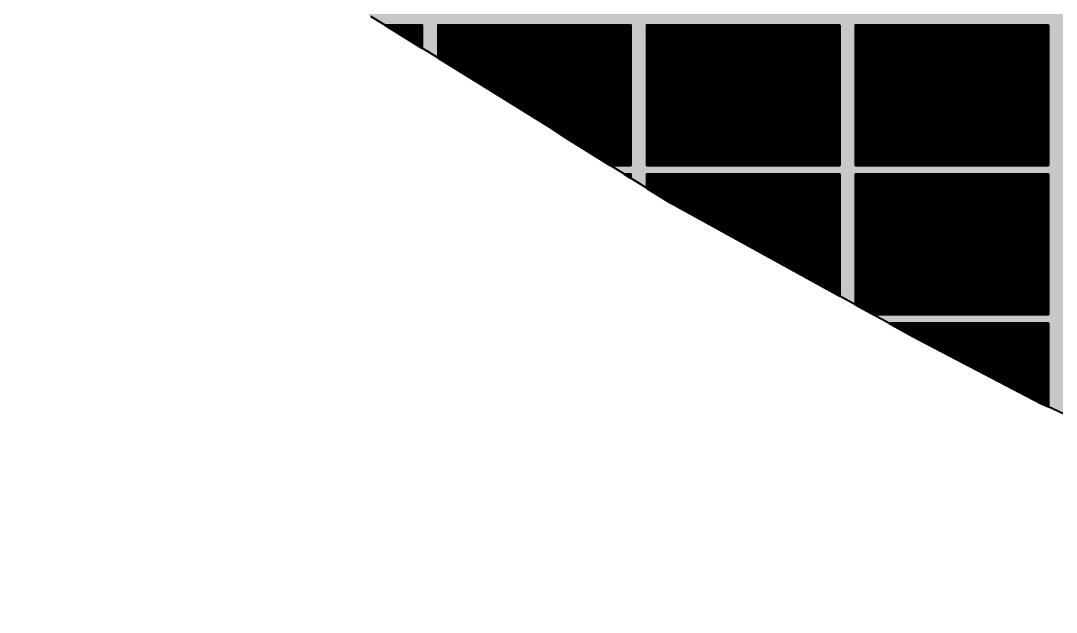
# Model space of a CAD drawing. Header units: metres. Extents: x 729569 to 733474, y 1423763 to 1426173.
# Drawn here: x 729569 to 730750, y 1423763 to 1424438 of the extents above; entities that cross this region are included whole.
import ezdxf

# ---------------------------------------------------------------- set-up
doc = ezdxf.new("R2010")
doc.units = ezdxf.units.M
for name, color, linetype in [('BOUNDARY', 7, 'Continuous'), ('GREEN_AREA', 7, 'Continuous'), ('PARCEL_BORDER', 7, 'Continuous'), ('PARCEL_L', 7, 'Continuous'), ('PARCEL_M', 7, 'Continuous'), ('PARCEL_S', 7, 'Continuous'), ('ROADS_MAIN', 7, 'Continuous')]:
    doc.layers.add(name, color=color, linetype=linetype)

msp = doc.modelspace()

# ---------------------------------------------------------------- hatches: boundary and pattern name
at = {"layer": 'BOUNDARY', "true_color": 0xdcdcdc}
h = msp.add_hatch(dxfattribs=at)
h.set_pattern_fill('SOLID')
h.paths.add_polyline_path([(731133.2, 1425350.3), (731133.1, 1425350), (731105.5, 1425193.3), (731092.7, 1425120.9), (731092.6, 1425120.2), (731084.3, 1424870), (731084.3, 1424869.9), (731083.7, 1424790), (731083.7, 1424789.5), (731083.7, 1424789), (731083.9, 1424788.6), (731084, 1424788.1), (731084.2, 1424787.7), (731084.5, 1424787.2), (731084.7, 1424786.9), (731085.1, 1424786.5), (731147.2, 1424721.9), (731147.2, 1424721.9), (731256.2, 1424608.8), (731244.5, 1424320.1), (731216.3, 1423762.8), (731085.6, 1423834.2), (731085.5, 1423834.3), (731029.4, 1423862.7), (731029.2, 1423862.8), (730813.2, 1423963.6), (730747.1, 1423994.5), (730747.1, 1423994.5), (730733.5, 1424000.7), (730660.2, 1424039.2), (730587.5, 1424077.2), (730538.9, 1424104), (730310.2, 1424230), (730192.7, 1424303.6), (730172.5, 1424316.7), (730172.4, 1424316.7), (729875.1, 1424500.8), (729806.4, 1424543.5), (729687.5, 1424617.4), (729569.3, 1424690.8), (729612.4, 1424741.3), (729675.5, 1424785.2), (729675.6, 1424785.3), (729762.9, 1424849.1), (729817, 1424888.6), (729996.7, 1425019.9), (730119.8, 1425084.4), (730120.1, 1425084.6), (730266.6, 1425172.2), (730267.1, 1425172.5), (730267.5, 1425172.8), (730267.8, 1425173.2), (730268.1, 1425173.6), (730268.4, 1425174), (730268.6, 1425174.4), (730359.4, 1425372.6), (730359.5, 1425373), (730359.7, 1425373.5), (730359.8, 1425373.9), (730395.3, 1425601.1), (730395.4, 1425601.5), (730395.4, 1425601.9), (730395.3, 1425602.4), (730390.3, 1425652.8), (730458.2, 1425806), (730647.8, 1425710.7), (730656.8, 1425706.2), (730670.3, 1425699.4), (730680.5, 1425694.3), (730681, 1425694.1), (730681.4, 1425693.9), (730681.9, 1425693.8), (730682.4, 1425693.8), (730682.9, 1425693.8), (730683.4, 1425693.8), (730683.9, 1425693.9), (730684.4, 1425694), (730684.9, 1425694.2), (730685.3, 1425694.5), (730685.8, 1425694.8), (730686.1, 1425695.1), (730686.5, 1425695.5), (730686.8, 1425695.8), (730687.1, 1425696.3), (730728.2, 1425768), (730728.2, 1425768), (730769.1, 1425840.1), (730805.6, 1425904.5), (731214, 1425663.2), (731130.6, 1425526.6), (731130.4, 1425526.1), (731130.2, 1425525.7), (731130, 1425525.2), (731129.9, 1425524.7), (731129.9, 1425524.2), (731129.9, 1425523.7), (731129.9, 1425523.2), (731130, 1425522.8), (731130.2, 1425522.3), (731130.4, 1425521.8), (731130.6, 1425521.4), (731130.9, 1425521), (731131.2, 1425520.6), (731131.5, 1425520.3), (731131.9, 1425519.9), (731132.3, 1425519.7), (731180.6, 1425490.7), (731133.3, 1425350.7), (731133.2, 1425350.3)])
at = {"layer": 'GREEN_AREA', "true_color": 0x96c896}
h = msp.add_hatch(dxfattribs=at)
h.set_pattern_fill('SOLID')
h.paths.add_polyline_path([(730027.3, 1424406.6), (729984.9, 1424432.8), (730027.3, 1424432.8), (730027.3, 1424406.6)])
h = msp.add_hatch(dxfattribs=at)
h.set_pattern_fill('SOLID')
h.paths.add_polyline_path([(730172.5, 1424316.7), (730172.4, 1424316.7), (730045.3, 1424395.4), (730045.3, 1424432.8), (730265.3, 1424432.8), (730265.3, 1424272.8), (730241.8, 1424272.8), (730192.7, 1424303.6), (730172.5, 1424316.7)])
h.paths.add_polyline_path([(730201.9, 1424418.7), (730142.7, 1424418.7), (730142.7, 1424341.8), (730201.9, 1424341.8), (730201.9, 1424418.7)])
h.paths.add_polyline_path([(730246.8, 1424359), (730246.8, 1424404.6), (730220.2, 1424404.6), (730220.2, 1424359), (730220.2, 1424308.3), (730247.8, 1424308.3), (730247.8, 1424359), (730246.8, 1424359)])
h = msp.add_hatch(dxfattribs=at)
h.set_pattern_fill('SOLID')
h.paths.add_polyline_path([(730388.9, 1424272.8), (730348.2, 1424272.8), (730348.2, 1424386), (730283.3, 1424386), (730283.3, 1424388.1), (730311.2, 1424388.1), (730311.2, 1424431.3), (730283.3, 1424431.3), (730283.3, 1424432.8), (730503.3, 1424432.8), (730503.3, 1424272.8), (730459.8, 1424272.8), (730459.8, 1424374), (730388.9, 1424374), (730388.9, 1424272.8)])
h.paths.add_polyline_path([(730496.7, 1424358.4), (730475.4, 1424358.4), (730475.4, 1424301.5), (730496.7, 1424301.5), (730496.7, 1424358.4)])
h = msp.add_hatch(dxfattribs=at)
h.set_pattern_fill('SOLID')
h.paths.add_polyline_path([(730624.1, 1424432.7), (730601.6, 1424432.7), (730601.6, 1424372.7), (730601.6, 1424331.5), (730601.6, 1424272.8), (730575.9, 1424272.8), (730575.9, 1424392.2), (730521.3, 1424392.2), (730521.3, 1424432.8), (730741.3, 1424432.8), (730741.3, 1424272.8), (730703.8, 1424272.8), (730703.8, 1424384.6), (730641.5, 1424384.6), (730641.5, 1424272.8), (730626.2, 1424272.8), (730626.2, 1424331.5), (730628.6, 1424331.5), (730628.6, 1424372.7), (730624.1, 1424372.7), (730624.1, 1424432.7)])
h.paths.add_polyline_path([(730691.6, 1424386.9), (730721.8, 1424386.9), (730721.8, 1424425.8), (730691.6, 1424425.8), (730691.6, 1424386.9)])
h.paths.add_polyline_path([(730714.9, 1424358.5), (730714.9, 1424303.1), (730737.1, 1424303.1), (730737.1, 1424358.5), (730714.9, 1424358.5)])
h = msp.add_hatch(dxfattribs=at)
h.set_pattern_fill('SOLID')
h.paths.add_polyline_path([(730265.3, 1424258.1), (730257.8, 1424262.8), (730265.3, 1424262.8), (730265.3, 1424258.1)])
h = msp.add_hatch(dxfattribs=at)
h.set_pattern_fill('SOLID')
h.paths.add_polyline_path([(730310.2, 1424230), (730283.3, 1424246.8), (730283.3, 1424262.8), (730503.3, 1424262.8), (730503.3, 1424123.6), (730310.2, 1424230)])
h.paths.add_polyline_path([(730385.4, 1424196.2), (730408.1, 1424196.2), (730408.1, 1424246.3), (730385.4, 1424246.3), (730385.4, 1424196.2)])
h.paths.add_polyline_path([(730408.2, 1424253.2), (730408.2, 1424196), (730429.6, 1424196), (730429.6, 1424253.2), (730408.2, 1424253.2)])
h.paths.add_polyline_path([(730457.2, 1424241.9), (730432.3, 1424241.9), (730432.3, 1424186.9), (730457.2, 1424186.9), (730457.2, 1424241.9)])
h.paths.add_polyline_path([(730476.9, 1424153.7), (730500.1, 1424153.7), (730500.1, 1424203.7), (730496.7, 1424203.7), (730496.7, 1424256.6), (730476.9, 1424256.6), (730476.9, 1424203.7), (730476.9, 1424153.7)])
h = msp.add_hatch(dxfattribs=at)
h.set_pattern_fill('SOLID')
h.paths.add_polyline_path([(730566, 1424102.8), (730566, 1424150.4), (730544.2, 1424150.4), (730544.2, 1424102.8), (730541.1, 1424102.8), (730538.9, 1424104), (730521.3, 1424113.7), (730521.3, 1424167.4), (730560.2, 1424167.4), (730560.2, 1424253.4), (730521.3, 1424253.4), (730521.3, 1424262.8), (730741.3, 1424262.8), (730741.3, 1424102.8), (730731.7, 1424102.8), (730731.7, 1424147.4), (730730.1, 1424147.4), (730730.1, 1424193.3), (730735.5, 1424193.3), (730735.5, 1424229.8), (730710.4, 1424229.8), (730710.4, 1424193.3), (730710.4, 1424147.4), (730710.4, 1424102.8), (730709.5, 1424102.8), (730709.5, 1424225.3), (730653.5, 1424225.3), (730653.5, 1424102.8), (730643.5, 1424102.8), (730643.5, 1424231), (730587.4, 1424231), (730587.4, 1424102.8), (730566, 1424102.8)])
h = msp.add_hatch(dxfattribs=at)
h.set_pattern_fill('SOLID')
h.paths.add_polyline_path([(730741.3, 1423997.1), (730733.5, 1424000.7), (730660.2, 1424039.2), (730587.5, 1424077.2), (730559.2, 1424092.8), (730741.3, 1424092.8), (730741.3, 1423997.1)])
h.paths.add_polyline_path([(730717.8, 1424035.4), (730717.8, 1424078.5), (730691.1, 1424078.5), (730691.1, 1424035.4), (730717.8, 1424035.4)])
at = {"layer": 'PARCEL_L', "true_color": 0xffffc8}
h = msp.add_hatch(dxfattribs=at)
h.set_pattern_fill('SOLID')
h.paths.add_polyline_path([(730348.2, 1424272.8), (730348.2, 1424386), (730283.3, 1424386), (730283.3, 1424272.8), (730348.2, 1424272.8)])
h = msp.add_hatch(dxfattribs=at)
h.set_pattern_fill('SOLID')
h.paths.add_polyline_path([(730575.9, 1424272.8), (730575.9, 1424392.2), (730521.3, 1424392.2), (730521.3, 1424272.8), (730575.9, 1424272.8)])
h = msp.add_hatch(dxfattribs=at)
h.set_pattern_fill('SOLID')
h.paths.add_polyline_path([(730703.8, 1424272.8), (730703.8, 1424384.6), (730641.5, 1424384.6), (730641.5, 1424272.8), (730703.8, 1424272.8)])
h = msp.add_hatch(dxfattribs=at)
h.set_pattern_fill('SOLID')
h.paths.add_polyline_path([(730459.8, 1424272.8), (730459.8, 1424374), (730388.9, 1424374), (730388.9, 1424272.8), (730459.8, 1424272.8)])
h = msp.add_hatch(dxfattribs=at)
h.set_pattern_fill('SOLID')
h.paths.add_polyline_path([(730643.5, 1424102.8), (730643.5, 1424231), (730587.4, 1424231), (730587.4, 1424102.8), (730643.5, 1424102.8)])
h = msp.add_hatch(dxfattribs=at)
h.set_pattern_fill('SOLID')
h.paths.add_polyline_path([(730709.5, 1424102.8), (730709.5, 1424225.3), (730653.5, 1424225.3), (730653.5, 1424102.8), (730709.5, 1424102.8)])
at = {"layer": 'PARCEL_M', "true_color": 0xc8dcff}
h = msp.add_hatch(dxfattribs=at)
h.set_pattern_fill('SOLID')
h.paths.add_polyline_path([(730201.9, 1424341.8), (730201.9, 1424418.7), (730142.7, 1424418.7), (730142.7, 1424341.8), (730201.9, 1424341.8)])
h = msp.add_hatch(dxfattribs=at)
h.set_pattern_fill('SOLID')
h.paths.add_polyline_path([(730560.2, 1424167.4), (730560.2, 1424253.4), (730521.3, 1424253.4), (730521.3, 1424167.4), (730560.2, 1424167.4)])
at = {"layer": 'PARCEL_S', "true_color": 0xffc8c8}
h = msp.add_hatch(dxfattribs=at)
h.set_pattern_fill('SOLID')
h.paths.add_polyline_path([(730311.2, 1424388.1), (730311.2, 1424431.3), (730283.3, 1424431.3), (730283.3, 1424388.1), (730311.2, 1424388.1)])
h = msp.add_hatch(dxfattribs=at)
h.set_pattern_fill('SOLID')
h.paths.add_polyline_path([(730624.1, 1424372.7), (730624.1, 1424432.7), (730601.6, 1424432.7), (730601.6, 1424372.7), (730624.1, 1424372.7)])
h = msp.add_hatch(dxfattribs=at)
h.set_pattern_fill('SOLID')
h.paths.add_polyline_path([(730721.8, 1424386.9), (730721.8, 1424425.8), (730691.6, 1424425.8), (730691.6, 1424386.9), (730721.8, 1424386.9)])
h = msp.add_hatch(dxfattribs=at)
h.set_pattern_fill('SOLID')
h.paths.add_polyline_path([(730246.8, 1424359), (730246.8, 1424404.6), (730220.2, 1424404.6), (730220.2, 1424359), (730246.8, 1424359)])
h = msp.add_hatch(dxfattribs=at)
h.set_pattern_fill('SOLID')
h.paths.add_polyline_path([(730628.6, 1424331.5), (730628.6, 1424372.7), (730601.6, 1424372.7), (730601.6, 1424331.5), (730628.6, 1424331.5)])
h = msp.add_hatch(dxfattribs=at)
h.set_pattern_fill('SOLID')
h.paths.add_polyline_path([(730247.8, 1424308.3), (730247.8, 1424359), (730220.2, 1424359), (730220.2, 1424308.3), (730247.8, 1424308.3)])
h = msp.add_hatch(dxfattribs=at)
h.set_pattern_fill('SOLID')
h.paths.add_polyline_path([(730496.7, 1424301.5), (730496.7, 1424358.4), (730475.4, 1424358.4), (730475.4, 1424301.5), (730496.7, 1424301.5)])
h = msp.add_hatch(dxfattribs=at)
h.set_pattern_fill('SOLID')
h.paths.add_polyline_path([(730737.1, 1424303.1), (730737.1, 1424358.5), (730714.9, 1424358.5), (730714.9, 1424303.1), (730737.1, 1424303.1)])
h = msp.add_hatch(dxfattribs=at)
h.set_pattern_fill('SOLID')
h.paths.add_polyline_path([(730626.2, 1424272.8), (730626.2, 1424331.5), (730601.6, 1424331.5), (730601.6, 1424272.8), (730626.2, 1424272.8)])
h = msp.add_hatch(dxfattribs=at)
h.set_pattern_fill('SOLID')
h.paths.add_polyline_path([(730429.6, 1424196), (730429.6, 1424253.2), (730408.2, 1424253.2), (730408.2, 1424196), (730429.6, 1424196)])
h = msp.add_hatch(dxfattribs=at)
h.set_pattern_fill('SOLID')
h.paths.add_polyline_path([(730496.7, 1424203.7), (730496.7, 1424256.6), (730476.9, 1424256.6), (730476.9, 1424203.7), (730496.7, 1424203.7)])
h = msp.add_hatch(dxfattribs=at)
h.set_pattern_fill('SOLID')
h.paths.add_polyline_path([(730408.1, 1424196.2), (730408.1, 1424246.3), (730385.4, 1424246.3), (730385.4, 1424196.2), (730408.1, 1424196.2)])
h = msp.add_hatch(dxfattribs=at)
h.set_pattern_fill('SOLID')
h.paths.add_polyline_path([(730457.2, 1424186.9), (730457.2, 1424241.9), (730432.3, 1424241.9), (730432.3, 1424186.9), (730457.2, 1424186.9)])
h = msp.add_hatch(dxfattribs=at)
h.set_pattern_fill('SOLID')
h.paths.add_polyline_path([(730735.5, 1424193.3), (730735.5, 1424229.8), (730710.4, 1424229.8), (730710.4, 1424193.3), (730735.5, 1424193.3)])
h = msp.add_hatch(dxfattribs=at)
h.set_pattern_fill('SOLID')
h.paths.add_polyline_path([(730500.1, 1424153.7), (730500.1, 1424203.7), (730476.9, 1424203.7), (730476.9, 1424153.7), (730500.1, 1424153.7)])
h = msp.add_hatch(dxfattribs=at)
h.set_pattern_fill('SOLID')
h.paths.add_polyline_path([(730730.1, 1424147.4), (730730.1, 1424193.3), (730710.4, 1424193.3), (730710.4, 1424147.4), (730730.1, 1424147.4)])
h = msp.add_hatch(dxfattribs=at)
h.set_pattern_fill('SOLID')
h.paths.add_polyline_path([(730566, 1424102.8), (730566, 1424150.4), (730544.2, 1424150.4), (730544.2, 1424102.8), (730566, 1424102.8)])
h = msp.add_hatch(dxfattribs=at)
h.set_pattern_fill('SOLID')
h.paths.add_polyline_path([(730731.7, 1424102.8), (730731.7, 1424147.4), (730710.4, 1424147.4), (730710.4, 1424102.8), (730731.7, 1424102.8)])
h = msp.add_hatch(dxfattribs=at)
h.set_pattern_fill('SOLID')
h.paths.add_polyline_path([(730717.8, 1424035.4), (730717.8, 1424078.5), (730691.1, 1424078.5), (730691.1, 1424035.4), (730717.8, 1424035.4)])
at = {"layer": 'ROADS_MAIN', "true_color": 0x999999}
h = msp.add_hatch(dxfattribs=at)
h.set_pattern_fill('SOLID')
h.paths.add_polyline_path([(729789.3, 1424602.8), (729710.9, 1424602.8), (729694.8, 1424612.8), (729789.3, 1424612.8), (729789.3, 1424772.8), (729657.7, 1424772.8), (729672.1, 1424782.8), (729789.3, 1424782.8), (729789.3, 1424868.4), (729807.3, 1424881.5), (729807.3, 1424782.8), (730027.3, 1424782.8), (730027.3, 1424942.8), (729891.2, 1424942.8), (729904.9, 1424952.8), (730027.3, 1424952.8), (730027.3, 1425035.9), (730045.3, 1425045.4), (730045.3, 1424952.8), (730265.3, 1424952.8), (730265.3, 1425112.8), (730167.3, 1425112.8), (730184.1, 1425122.8), (730265.3, 1425122.8), (730265.3, 1425171.4), (730266.6, 1425172.2), (730267.1, 1425172.5), (730267.5, 1425172.8), (730267.8, 1425173.2), (730268.1, 1425173.6), (730268.4, 1425174), (730268.6, 1425174.4), (730283.3, 1425206.5), (730283.3, 1425122.8), (730503.3, 1425122.8), (730503.3, 1425282.8), (730318.3, 1425282.8), (730322.8, 1425292.8), (730503.3, 1425292.8), (730503.3, 1425452.8), (730372.1, 1425452.8), (730373.7, 1425462.8), (730503.3, 1425462.8), (730503.3, 1425622.8), (730393.3, 1425622.8), (730392.3, 1425632.8), (730503.3, 1425632.8), (730503.3, 1425783.4), (730521.3, 1425774.3), (730521.3, 1425632.8), (730741.3, 1425632.8), (730741.3, 1425791.2), (730759.3, 1425822.9), (730759.3, 1425802.8), (730977.6, 1425802.8), (730997.3, 1425791.2), (730997.3, 1425632.8), (731195.5, 1425632.8), (731189.4, 1425622.8), (730997.3, 1425622.8), (730997.3, 1425462.8), (731171.2, 1425462.8), (731167.8, 1425452.8), (730997.3, 1425452.8), (730997.3, 1425292.8), (731123.1, 1425292.8), (731121.3, 1425282.8), (730997.3, 1425282.8), (730997.3, 1425122.8), (731093, 1425122.8), (731092.7, 1425120.9), (731092.6, 1425120.2), (731092.3, 1425112.8), (730997.3, 1425112.8), (730997.3, 1424969.5), (731089, 1425010.6), (731088.5, 1424997.3), (730997.3, 1424956.3), (730997.3, 1424952.8), (731087, 1424952.8), (731086.7, 1424942.8), (730997.3, 1424942.8), (730997.3, 1424782.8), (731088.6, 1424782.8), (731098.2, 1424772.8), (730997.3, 1424772.8), (730997.3, 1424612.8), (731217.3, 1424612.8), (731217.3, 1424649.1), (731235.3, 1424630.4), (731235.3, 1424612.8), (731252.2, 1424612.8), (731256.2, 1424608.8), (731255.9, 1424602.8), (731235.3, 1424602.8), (731235.3, 1424442.8), (731249.4, 1424442.8), (731249, 1424432.8), (731235.3, 1424432.8), (731235.3, 1424272.8), (731242.1, 1424272.8), (731241.6, 1424262.8), (731235.3, 1424262.8), (731235.3, 1424139.5), (731217.3, 1423783.4), (731217.3, 1423922.8), (730997.3, 1423922.8), (730997.3, 1423877.7), (730979.3, 1423886.1), (730979.3, 1423922.8), (730900.6, 1423922.8), (730879.2, 1423932.8), (730979.3, 1423932.8), (730979.3, 1424092.8), (730759.3, 1424092.8), (730759.3, 1423988.8), (730747.1, 1423994.5), (730747.1, 1423994.5), (730741.3, 1423997.1), (730741.3, 1424092.8), (730559.2, 1424092.8), (730541.1, 1424102.8), (730741.3, 1424102.8), (730741.3, 1424262.8), (730521.3, 1424262.8), (730521.3, 1424113.7), (730503.3, 1424123.6), (730503.3, 1424262.8), (730283.3, 1424262.8), (730283.3, 1424246.8), (730265.3, 1424258.1), (730265.3, 1424262.8), (730257.8, 1424262.8), (730241.8, 1424272.8), (730265.3, 1424272.8), (730265.3, 1424432.8), (730045.3, 1424432.8), (730045.3, 1424395.4), (730027.3, 1424406.6), (730027.3, 1424432.8), (729984.9, 1424432.8), (729968.7, 1424442.8), (730027.3, 1424442.8), (730027.3, 1424520.4), (729920.8, 1424472.5), (729920.3, 1424472.8), (729908.5, 1424480.1), (730027.3, 1424533.5), (730027.3, 1424602.8), (729807.3, 1424602.8), (729807.3, 1424542.9), (729806.4, 1424543.5), (729789.3, 1424554.1), (729789.3, 1424602.8)])
h.paths.add_polyline_path([(730045.3, 1424602.8), (730045.3, 1424541.6), (730181.5, 1424602.8), (730045.3, 1424602.8)])
h.paths.add_polyline_path([(730265.3, 1424772.8), (730045.3, 1424772.8), (730045.3, 1424612.8), (730203.8, 1424612.8), (730265.3, 1424640.5), (730265.3, 1424772.8)])
h.paths.add_polyline_path([(730503.3, 1424772.8), (730283.3, 1424772.8), (730283.3, 1424648.6), (730503.3, 1424747.5), (730503.3, 1424772.8)])
h.paths.add_polyline_path([(730521.3, 1424772.8), (730521.3, 1424755.5), (730559.8, 1424772.8), (730521.3, 1424772.8)])
h.paths.add_polyline_path([(730741.3, 1424942.8), (730521.3, 1424942.8), (730521.3, 1424782.8), (730582.1, 1424782.8), (730741.3, 1424854.4), (730741.3, 1424942.8)])
h.paths.add_polyline_path([(730759.3, 1424942.8), (730759.3, 1424862.5), (730938.1, 1424942.8), (730759.3, 1424942.8)])
h.paths.add_polyline_path([(730979.3, 1425112.8), (730759.3, 1425112.8), (730759.3, 1424952.8), (730960.3, 1424952.8), (730979.3, 1424961.4), (730979.3, 1425112.8)])
h.paths.add_polyline_path([(730759.3, 1424782.8), (730979.3, 1424782.8), (730979.3, 1424942.8), (730967.4, 1424942.8), (730759.3, 1424849.3), (730759.3, 1424782.8)])
h.paths.add_polyline_path([(730741.3, 1424782.8), (730741.3, 1424841.3), (730611.3, 1424782.8), (730741.3, 1424782.8)])
h.paths.add_polyline_path([(730521.3, 1424612.8), (730741.3, 1424612.8), (730741.3, 1424772.8), (730589.1, 1424772.8), (730521.3, 1424742.4), (730521.3, 1424612.8)])
h.paths.add_polyline_path([(730283.3, 1424612.8), (730503.3, 1424612.8), (730503.3, 1424734.3), (730283.3, 1424635.4), (730283.3, 1424612.8)])
h.paths.add_polyline_path([(730265.3, 1424612.8), (730265.3, 1424627.3), (730233, 1424612.8), (730265.3, 1424612.8)])
h.paths.add_polyline_path([(730045.3, 1424442.8), (730265.3, 1424442.8), (730265.3, 1424602.8), (730210.8, 1424602.8), (730045.3, 1424528.5), (730045.3, 1424442.8)])
h.paths.add_polyline_path([(730045.3, 1424942.8), (730045.3, 1424782.8), (730265.3, 1424782.8), (730265.3, 1424942.8), (730045.3, 1424942.8)])
h.paths.add_polyline_path([(730283.3, 1425112.8), (730283.3, 1424952.8), (730503.3, 1424952.8), (730503.3, 1425112.8), (730283.3, 1425112.8)])
h.paths.add_polyline_path([(730283.3, 1424942.8), (730283.3, 1424782.8), (730503.3, 1424782.8), (730503.3, 1424942.8), (730283.3, 1424942.8)])
h.paths.add_polyline_path([(730521.3, 1425622.8), (730521.3, 1425462.8), (730741.3, 1425462.8), (730741.3, 1425622.8), (730521.3, 1425622.8)])
h.paths.add_polyline_path([(730521.3, 1425452.8), (730521.3, 1425292.8), (730741.3, 1425292.8), (730741.3, 1425452.8), (730521.3, 1425452.8)])
h.paths.add_polyline_path([(730521.3, 1425282.8), (730521.3, 1425122.8), (730741.3, 1425122.8), (730741.3, 1425282.8), (730521.3, 1425282.8)])
h.paths.add_polyline_path([(730521.3, 1425112.8), (730521.3, 1424952.8), (730741.3, 1424952.8), (730741.3, 1425112.8), (730521.3, 1425112.8)])
h.paths.add_polyline_path([(730759.3, 1425792.8), (730759.3, 1425632.8), (730979.3, 1425632.8), (730979.3, 1425792.8), (730759.3, 1425792.8)])
h.paths.add_polyline_path([(730759.3, 1425622.8), (730759.3, 1425462.8), (730979.3, 1425462.8), (730979.3, 1425622.8), (730759.3, 1425622.8)])
h.paths.add_polyline_path([(730759.3, 1425452.8), (730759.3, 1425292.8), (730979.3, 1425292.8), (730979.3, 1425452.8), (730759.3, 1425452.8)])
h.paths.add_polyline_path([(730759.3, 1425282.8), (730759.3, 1425122.8), (730979.3, 1425122.8), (730979.3, 1425282.8), (730759.3, 1425282.8)])
h.paths.add_polyline_path([(731217.3, 1424602.8), (730997.3, 1424602.8), (730997.3, 1424442.8), (731217.3, 1424442.8), (731217.3, 1424602.8)])
h.paths.add_polyline_path([(731217.3, 1424432.8), (730997.3, 1424432.8), (730997.3, 1424272.8), (731217.3, 1424272.8), (731217.3, 1424432.8)])
h.paths.add_polyline_path([(731217.3, 1424262.8), (730997.3, 1424262.8), (730997.3, 1424102.8), (731217.3, 1424102.8), (731217.3, 1424262.8)])
h.paths.add_polyline_path([(731217.3, 1424092.8), (730997.3, 1424092.8), (730997.3, 1423932.8), (731217.3, 1423932.8), (731217.3, 1424092.8)])
h.paths.add_polyline_path([(730979.3, 1424102.8), (730979.3, 1424262.8), (730759.3, 1424262.8), (730759.3, 1424102.8), (730979.3, 1424102.8)])
h.paths.add_polyline_path([(730503.3, 1424272.8), (730503.3, 1424432.8), (730283.3, 1424432.8), (730283.3, 1424272.8), (730503.3, 1424272.8)])
h.paths.add_polyline_path([(730741.3, 1424272.8), (730741.3, 1424432.8), (730521.3, 1424432.8), (730521.3, 1424272.8), (730741.3, 1424272.8)])
h.paths.add_polyline_path([(730979.3, 1424272.8), (730979.3, 1424432.8), (730759.3, 1424432.8), (730759.3, 1424272.8), (730979.3, 1424272.8)])
h.paths.add_polyline_path([(730503.3, 1424442.8), (730503.3, 1424602.8), (730283.3, 1424602.8), (730283.3, 1424442.8), (730503.3, 1424442.8)])
h.paths.add_polyline_path([(730741.3, 1424442.8), (730741.3, 1424602.8), (730521.3, 1424602.8), (730521.3, 1424442.8), (730741.3, 1424442.8)])
h.paths.add_polyline_path([(730979.3, 1424442.8), (730979.3, 1424602.8), (730759.3, 1424602.8), (730759.3, 1424442.8), (730979.3, 1424442.8)])
h.paths.add_polyline_path([(730027.3, 1424612.8), (730027.3, 1424772.8), (729807.3, 1424772.8), (729807.3, 1424612.8), (730027.3, 1424612.8)])
h.paths.add_polyline_path([(730979.3, 1424612.8), (730979.3, 1424772.8), (730759.3, 1424772.8), (730759.3, 1424612.8), (730979.3, 1424612.8)])

# ---------------------------------------------------------------- linework, layer by layer
at = {"layer": 'PARCEL_BORDER', "lineweight": 40, "true_color": 0x323232}
msp.add_lwpolyline([(730759.3, 1423988.8), (730747.1, 1423994.5), (730747.1, 1423994.5), (730741.3, 1423997.1), (730741.3, 1424092.8), (730559.2, 1424092.8), (730541.1, 1424102.8), (730741.3, 1424102.8), (730741.3, 1424262.8), (730521.3, 1424262.8), (730521.3, 1424113.7), (730503.3, 1424123.6), (730503.3, 1424262.8), (730283.3, 1424262.8), (730283.3, 1424246.8), (730265.3, 1424258.1), (730265.3, 1424262.8), (730257.8, 1424262.8), (730241.8, 1424272.8), (730265.3, 1424272.8), (730265.3, 1424432.8), (730045.3, 1424432.8), (730045.3, 1424395.4), (730027.3, 1424406.6), (730027.3, 1424432.8), (729984.9, 1424432.8), (729968.7, 1424442.8)], dxfattribs=at)
at = {"layer": 'PARCEL_BORDER', "lineweight": 50, "true_color": 0x326432}
for points in [[(730027.3, 1424406.6), (729984.9, 1424432.8), (730027.3, 1424432.8), (730027.3, 1424406.6)], [(730172.5, 1424316.7), (730172.4, 1424316.7), (730045.3, 1424395.4), (730045.3, 1424432.8), (730265.3, 1424432.8), (730265.3, 1424272.8), (730241.8, 1424272.8), (730192.7, 1424303.6), (730172.5, 1424316.7)], [(730388.9, 1424272.8), (730348.2, 1424272.8), (730348.2, 1424386), (730283.3, 1424386), (730283.3, 1424388.1), (730311.2, 1424388.1), (730311.2, 1424431.3), (730283.3, 1424431.3), (730283.3, 1424432.8), (730503.3, 1424432.8), (730503.3, 1424272.8), (730459.8, 1424272.8), (730459.8, 1424374), (730388.9, 1424374), (730388.9, 1424272.8)], [(730624.1, 1424432.7), (730601.6, 1424432.7), (730601.6, 1424372.7), (730601.6, 1424331.5), (730601.6, 1424272.8), (730575.9, 1424272.8), (730575.9, 1424392.2), (730521.3, 1424392.2), (730521.3, 1424432.8), (730741.3, 1424432.8), (730741.3, 1424272.8), (730703.8, 1424272.8), (730703.8, 1424384.6), (730641.5, 1424384.6), (730641.5, 1424272.8), (730626.2, 1424272.8), (730626.2, 1424331.5), (730628.6, 1424331.5), (730628.6, 1424372.7), (730624.1, 1424372.7), (730624.1, 1424432.7)], [(730265.3, 1424258.1), (730257.8, 1424262.8), (730265.3, 1424262.8), (730265.3, 1424258.1)], [(730310.2, 1424230), (730283.3, 1424246.8), (730283.3, 1424262.8), (730503.3, 1424262.8), (730503.3, 1424123.6), (730310.2, 1424230)], [(730566, 1424102.8), (730566, 1424150.4), (730544.2, 1424150.4), (730544.2, 1424102.8), (730541.1, 1424102.8), (730538.9, 1424104), (730521.3, 1424113.7), (730521.3, 1424167.4), (730560.2, 1424167.4), (730560.2, 1424253.4), (730521.3, 1424253.4), (730521.3, 1424262.8), (730741.3, 1424262.8), (730741.3, 1424102.8), (730731.7, 1424102.8), (730731.7, 1424147.4), (730730.1, 1424147.4), (730730.1, 1424193.3), (730735.5, 1424193.3), (730735.5, 1424229.8), (730710.4, 1424229.8), (730710.4, 1424193.3), (730710.4, 1424147.4), (730710.4, 1424102.8), (730709.5, 1424102.8), (730709.5, 1424225.3), (730653.5, 1424225.3), (730653.5, 1424102.8), (730643.5, 1424102.8), (730643.5, 1424231), (730587.4, 1424231), (730587.4, 1424102.8), (730566, 1424102.8)], [(730741.3, 1423997.1), (730733.5, 1424000.7), (730660.2, 1424039.2), (730587.5, 1424077.2), (730559.2, 1424092.8), (730741.3, 1424092.8), (730741.3, 1423997.1)]]:
    msp.add_lwpolyline(points, close=True, dxfattribs=at)
at = {"layer": 'PARCEL_BORDER', "lineweight": 50, "true_color": 0x323232}
for points in [[(730311.2, 1424388.1), (730311.2, 1424431.3), (730283.3, 1424431.3), (730283.3, 1424388.1), (730311.2, 1424388.1)], [(730624.1, 1424372.7), (730624.1, 1424432.7), (730601.6, 1424432.7), (730601.6, 1424372.7), (730624.1, 1424372.7)], [(730201.9, 1424341.8), (730201.9, 1424418.7), (730142.7, 1424418.7), (730142.7, 1424341.8), (730201.9, 1424341.8)], [(730721.8, 1424386.9), (730721.8, 1424425.8), (730691.6, 1424425.8), (730691.6, 1424386.9), (730721.8, 1424386.9)], [(730246.8, 1424359), (730246.8, 1424404.6), (730220.2, 1424404.6), (730220.2, 1424359), (730246.8, 1424359)], [(730348.2, 1424272.8), (730348.2, 1424386), (730283.3, 1424386), (730283.3, 1424272.8), (730348.2, 1424272.8)], [(730575.9, 1424272.8), (730575.9, 1424392.2), (730521.3, 1424392.2), (730521.3, 1424272.8), (730575.9, 1424272.8)], [(730703.8, 1424272.8), (730703.8, 1424384.6), (730641.5, 1424384.6), (730641.5, 1424272.8), (730703.8, 1424272.8)], [(730459.8, 1424272.8), (730459.8, 1424374), (730388.9, 1424374), (730388.9, 1424272.8), (730459.8, 1424272.8)], [(730628.6, 1424331.5), (730628.6, 1424372.7), (730601.6, 1424372.7), (730601.6, 1424331.5), (730628.6, 1424331.5)], [(730247.8, 1424308.3), (730247.8, 1424359), (730220.2, 1424359), (730220.2, 1424308.3), (730247.8, 1424308.3)], [(730496.7, 1424301.5), (730496.7, 1424358.4), (730475.4, 1424358.4), (730475.4, 1424301.5), (730496.7, 1424301.5)], [(730737.1, 1424303.1), (730737.1, 1424358.5), (730714.9, 1424358.5), (730714.9, 1424303.1), (730737.1, 1424303.1)], [(730626.2, 1424272.8), (730626.2, 1424331.5), (730601.6, 1424331.5), (730601.6, 1424272.8), (730626.2, 1424272.8)], [(730429.6, 1424196), (730429.6, 1424253.2), (730408.2, 1424253.2), (730408.2, 1424196), (730429.6, 1424196)], [(730496.7, 1424203.7), (730496.7, 1424256.6), (730476.9, 1424256.6), (730476.9, 1424203.7), (730496.7, 1424203.7)], [(730560.2, 1424167.4), (730560.2, 1424253.4), (730521.3, 1424253.4), (730521.3, 1424167.4), (730560.2, 1424167.4)], [(730408.1, 1424196.2), (730408.1, 1424246.3), (730385.4, 1424246.3), (730385.4, 1424196.2), (730408.1, 1424196.2)], [(730457.2, 1424186.9), (730457.2, 1424241.9), (730432.3, 1424241.9), (730432.3, 1424186.9), (730457.2, 1424186.9)], [(730643.5, 1424102.8), (730643.5, 1424231), (730587.4, 1424231), (730587.4, 1424102.8), (730643.5, 1424102.8)], [(730735.5, 1424193.3), (730735.5, 1424229.8), (730710.4, 1424229.8), (730710.4, 1424193.3), (730735.5, 1424193.3)], [(730709.5, 1424102.8), (730709.5, 1424225.3), (730653.5, 1424225.3), (730653.5, 1424102.8), (730709.5, 1424102.8)], [(730500.1, 1424153.7), (730500.1, 1424203.7), (730476.9, 1424203.7), (730476.9, 1424153.7), (730500.1, 1424153.7)], [(730730.1, 1424147.4), (730730.1, 1424193.3), (730710.4, 1424193.3), (730710.4, 1424147.4), (730730.1, 1424147.4)], [(730566, 1424102.8), (730566, 1424150.4), (730544.2, 1424150.4), (730544.2, 1424102.8), (730566, 1424102.8)], [(730731.7, 1424102.8), (730731.7, 1424147.4), (730710.4, 1424147.4), (730710.4, 1424102.8), (730731.7, 1424102.8)], [(730717.8, 1424035.4), (730717.8, 1424078.5), (730691.1, 1424078.5), (730691.1, 1424035.4), (730717.8, 1424035.4)]]:
    msp.add_lwpolyline(points, close=True, dxfattribs=at)

doc.saveas('drawing.dxf')
